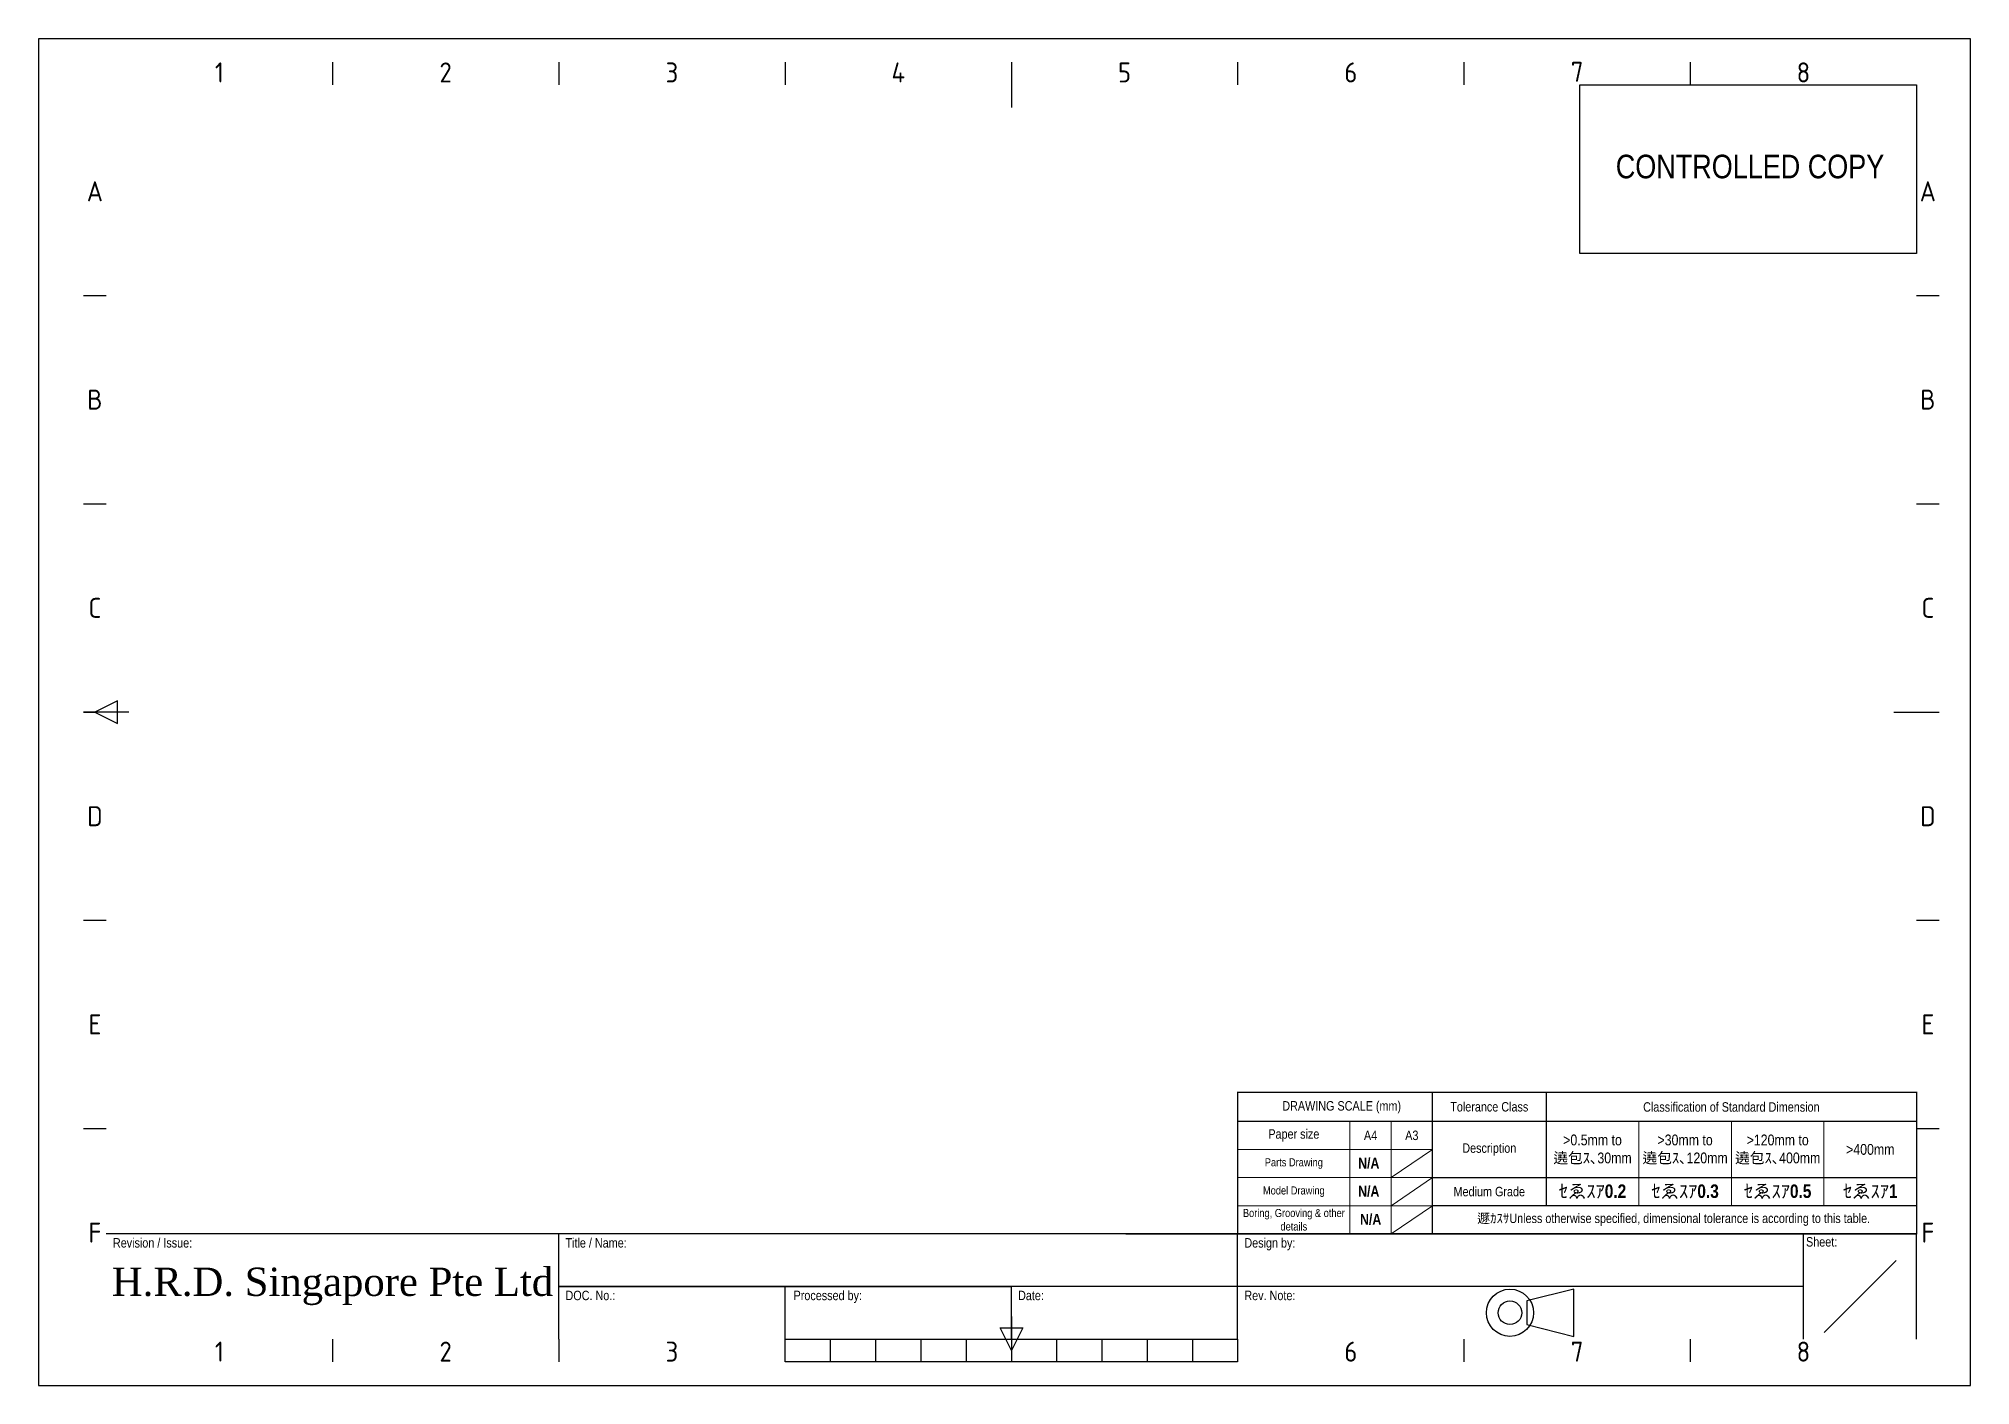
# Paper-space layout '2' of a CAD drawing. Header units: millimetres. Extents: x 1 to 288, y 1 to 201.
import ezdxf
from ezdxf.enums import TextEntityAlignment as Align

# ---------------------------------------------------------------- set-up
doc = ezdxf.new("R2010")
doc.units = ezdxf.units.MM
doc.header["$LTSCALE"] = 0.3
for name, color, linetype in [('1-MAIN', 7, 'Continuous'), ('4-DIMENSION', 1, 'Continuous'), ('5-LETTER', 7, 'Continuous')]:
    doc.layers.add(name, color=color, linetype=linetype)
doc.layers.add('3-ASSIST', color=3, linetype='Continuous', plot=False)
doc.layers.add('Stamp', color=7, linetype='Continuous', plot=False)
doc.styles.add('EJ', font='PAPYRUS_1.TTF')
doc.styles.add('HRD-50.0', font='ARIALN.TTF', dxfattribs={"height": 50})
doc.styles.add('ISO', font='ARIALN.TTF')
doc.styles.get("Standard").update_dxf_attribs({"font": 'ARIALN.TTF'})

# ---------------------------------------------------------------- blocks, each defined once
blk = doc.blocks.new('SCALE')
at = {"color": 1, "lineweight": 13}
for p, q in [((169.55, 44.21), (169.55, 23.34)), ((177.2, 38.99), (169.55, 33.77)), ((177.2, 33.77), (169.55, 28.55)), ((169.55, 23.34), (177.2, 28.52))]:
    blk.add_line(p, q, dxfattribs=at)
at = {"color": 1, "lineweight": 13, "const_width": 0.25}
for points in [[(141.06, 49.58), (177.2, 49.58), (177.2, 23.34), (141.06, 23.34)], [(141.06, 49.58), (177.2, 49.58), (177.2, 44.21), (141.06, 44.21)]]:
    blk.add_lwpolyline(points, close=True, dxfattribs=at)
at = {"color": 1, "lineweight": 13}
for points in [[(141.06, 44.21), (161.9, 44.21), (161.9, 38.99), (141.06, 38.99)], [(141.06, 44.21), (177.2, 44.21), (177.2, 38.99), (141.06, 38.99)], [(141.06, 44.21), (161.9, 44.21), (161.9, 23.34), (141.06, 23.34)], [(161.9, 23.34), (177.2, 23.34), (177.2, 44.21), (161.9, 44.21)], [(141.06, 38.99), (177.2, 38.99), (177.2, 33.77), (141.06, 33.77)], [(141.06, 33.77), (177.2, 33.77), (177.2, 28.55), (141.06, 28.55)], [(141.06, 28.55), (177.2, 28.55), (177.2, 23.34), (141.06, 23.34)]]:
    blk.add_lwpolyline(points, close=True, dxfattribs=at)
at = {"lineweight": 13, "width": 31.2741, "attachment_point": 5, "style": 'HRD-50.0'}
for s, insert, char_height in [('DRAWING SCALE (mm)', (160.36, 46.82), 1.75), ('Paper size', (151.48, 41.6), 1.75), ('A4', (165.72, 41.6), 1.75), ('A3', (173.38, 41.6), 1.75), ('Parts Drawing', (151.48, 36.38), 1.5), ('Model Drawing', (151.48, 31.16), 1.5), ('Boring, Grooving & other\\Pdetails', (151.48, 25.94), 1.5)]:
    blk.add_mtext(s, dxfattribs=dict(at, insert=insert, char_height=char_height))
blk = doc.blocks.new('TOLERANCE TABLE')
at = {"color": 1, "lineweight": 13}
for p, q in [((225.19, -14.56), (225.19, -10.26)), ((225.19, -14.56), (225.19, -27.08)), ((238.94, -14.56), (238.94, -27.08)), ((252.69, -14.56), (252.69, -27.08)), ((266.44, -14.56), (266.44, -27.08))]:
    blk.add_line(p, q, dxfattribs=at)
at = {"color": 1, "lineweight": 13, "const_width": 0.2}
for points in [[(208.29, -10.26), (280.19, -10.26), (280.19, -31.26), (208.29, -31.26)], [(208.29, -22.91), (280.19, -22.91), (280.19, -14.56), (208.29, -14.56)], [(208.29, -31.26), (280.19, -31.26), (280.19, -27.08), (208.29, -27.08)]]:
    blk.add_lwpolyline(points, close=True, dxfattribs=at)
at = {"color": 1, "lineweight": 13}
for points in [[(208.29, -14.56), (280.19, -14.56), (280.19, -10.26), (208.29, -10.26)], [(208.29, -27.08), (280.19, -27.08), (280.19, -22.91), (208.29, -22.91)]]:
    blk.add_lwpolyline(points, close=True, dxfattribs=at)
at = {"color": 1, "lineweight": 13, "const_width": 0.2}
blk.add_lwpolyline([(225.19, -27.08), (225.19, -10.26)], dxfattribs=at)
at = {"lineweight": 13, "char_height": 1.4, "attachment_point": 5, "style": 'ISO'}
for s, insert, width in [('Tolerance Class', (216.74, -12.41), 16.9033), ('Classification of Standard Dimension', (252.69, -12.44), 55), ('Description', (216.74, -18.74), 16.9033), ('Medium Grade', (216.74, -25), 16.9033), ('{\\fMS PGothic|b0|i0|c128|p17;遯ｶｽｻ}Unless otherwise specified, dimensional tolerance is according to this table.', (244.12, -29.17), 71.9838)]:
    blk.add_mtext(s, dxfattribs=dict(at, insert=insert, width=width))
at = {"lineweight": 13, "width": 13.75, "attachment_point": 5}
for s, insert, char_height in [('>0.5mm to \\P{\\fGulim|b0|i0|c129|p49;遶包ｽ､}30mm ', (232.07, -18.74), 1.6), ('>30mm to \\P{\\fGulim|b0|i0|c129|p49;遶包ｽ､}120mm ', (245.82, -18.74), 1.6), ('>120mm to \\P{\\fGulim|b0|i0|c129|p49;遶包ｽ､}400mm ', (259.57, -18.74), 1.6), ('>400mm', (273.32, -18.74), 1.6), ('{\\fArial Narrow|b1|i0|c0|p34;ｾゑｽｱ0.2}', (232.07, -25), 2), ('{\\fArial Narrow|b1|i0|c0|p34;ｾゑｽｱ0.3}', (245.82, -25), 2), ('{\\fArial Narrow|b1|i0|c0|p34;ｾゑｽｱ0.5}', (259.57, -25), 2), ('{\\fArial Narrow|b1|i0|c0|p34;ｾゑｽｱ1}', (273.32, -25), 2)]:
    blk.add_mtext(s, dxfattribs=dict(at, insert=insert, char_height=char_height))
blk = doc.blocks.new('hrd-frame')
at = {"color": 7}
blk.add_lwpolyline([(228, 14.28), (221, 12.53), (221, 9.03), (228, 7.28)], close=True, dxfattribs=at)
for radius in [3.5, 1.75]:
    blk.add_circle((218.5, 10.78), radius, dxfattribs=at)
at = {"layer": '1-MAIN', "color": 1}
blk.add_line((110.85, 6.87), (110.85, 14.69), dxfattribs=at)
at = {"layer": '3-ASSIST'}
blk.add_lwpolyline([(0, 199.92), (0, 0), (286.88, 0), (286.87, 199.9)], close=True, dxfattribs=at)
at = {"layer": '4-DIMENSION'}
for p, q in [((43.64, 196.41), (43.64, 193.05)), ((77.25, 196.41), (77.25, 193.05)), ((110.85, 196.41), (110.85, 193.05)), ((144.46, 196.41), (144.46, 193.05)), ((178.06, 196.41), (178.06, 193.05)), ((211.67, 196.41), (211.67, 193.05)), ((245.28, 196.41), (245.28, 193.05)), ((144.46, 193.05), (144.46, 189.69)), ((6.67, 161.8), (10.03, 161.8)), ((278.88, 161.8), (282.24, 161.8)), ((6.67, 130.88), (10.03, 130.88)), ((278.88, 130.88), (282.24, 130.88)), ((275.52, 99.96), (278.88, 99.96)), ((278.88, 99.96), (282.24, 99.96)), ((6.67, 69.05), (10.03, 69.05)), ((278.88, 69.05), (282.24, 69.05)), ((6.67, 38.13), (10.03, 38.13)), ((278.88, 38.13), (282.24, 38.13)), ((278.88, 22.5), (10.03, 22.5)), ((77.25, 6.87), (77.25, 22.5)), ((161.43, 22.5), (278.88, 22.5)), ((178.06, 6.87), (178.06, 22.5)), ((262.08, 6.87), (262.08, 22.5)), ((278.88, 6.87), (278.88, 22.5)), ((77.25, 14.69), (144.46, 14.69)), ((262.08, 14.69), (77.25, 14.69)), ((144.46, 6.87), (144.46, 14.69)), ((43.64, 6.87), (43.64, 3.51)), ((77.25, 6.87), (77.25, 3.51)), ((117.57, 6.87), (117.57, 3.51)), ((124.29, 6.87), (124.29, 3.51)), ((131.02, 6.87), (131.02, 3.51)), ((137.74, 6.87), (137.74, 3.51)), ((144.46, 6.87), (144.46, 3.51)), ((144.46, 6.87), (144.46, 3.51)), ((151.18, 6.87), (151.18, 3.51)), ((157.9, 6.87), (157.9, 3.51)), ((164.62, 6.87), (164.62, 3.51)), ((171.34, 6.87), (171.34, 3.51)), ((211.67, 6.87), (211.67, 3.51)), ((245.28, 6.87), (245.28, 3.51))]:
    blk.add_line(p, q, dxfattribs=at)
for points in [[(13.39, 99.96), (6.67, 99.96), (8.35, 99.96), (11.71, 98.28), (11.71, 101.64), (8.35, 99.96)], [(144.46, 10.24), (144.46, 5.19), (142.78, 8.56), (146.14, 8.56), (144.46, 5.19)]]:
    blk.add_lwpolyline(points, dxfattribs=at)
blk.add_lwpolyline([(110.85, 3.51), (110.85, 6.87), (178.06, 6.87), (178.06, 3.51)], close=True, dxfattribs=at)
at = {"layer": '5-LETTER'}
blk.add_line((265.17, 7.86), (275.85, 18.54), dxfattribs=at)
at = {"layer": 'Stamp', "color": 3}
blk.add_lwpolyline([(228.88, 193.05), (278.88, 193.05), (278.88, 168.05), (228.88, 168.05)], close=True, dxfattribs=at)
at = {"lineweight": 13, "xscale": 0.8000000000000682, "yscale": 0.8000000000000007, "zscale": 0.7999999999999998}
blk.add_blockref('SCALE', (65.22, 3.83), dxfattribs=at)
at = {"color": 5, "lineweight": 13}
blk.add_blockref('TOLERANCE TABLE', (-1.31, 53.76), dxfattribs=at)
at = {"insert": (262.47, 22.01), "char_height": 1.4, "width": 3.5749, "attachment_point": 1}
blk.add_mtext('{\\fAbadi MT Condensed Light|b0|i0|c0|p34;\\C5;Sheet:}', dxfattribs=at)
at = {"layer": '5-LETTER'}
for s, insert, char_height, attachment_point in [('{\\Fisocp.shx|c128;1}', (26.84, 194.91), 2.9696, 5), ('{\\Fisocp.shx|c128;2}', (60.44, 194.91), 2.9696, 5), ('{\\Fisocp.shx|c128;3}', (94.05, 194.91), 2.9696, 5), ('{\\Fisocp.shx|c128;4}', (127.66, 194.91), 2.9696, 5), ('{\\Fisocp.shx|c128;5}', (161.26, 194.91), 2.9696, 5), ('{\\Fisocp.shx|c128;6}', (194.87, 194.91), 2.9696, 5), ('{\\Fisocp.shx|c128;7}', (228.47, 195), 2.9696, 5), ('{\\Fisocp.shx|c128;8}', (262.08, 194.91), 2.9696, 5), ('{\\Fisocp.shx|c128;A}', (8.35, 177.26), 2.9696, 5), ('{\\Fisocp.shx|c128;A}', (280.56, 177.26), 2.9696, 5), ('{\\Fisocp.shx|c128;B}', (8.35, 146.34), 2.9696, 5), ('{\\Fisocp.shx|c128;B}', (280.56, 146.34), 2.9696, 5), ('{\\Fisocp.shx|c128;C}', (8.35, 115.42), 2.9696, 5), ('{\\Fisocp.shx|c128;C}', (280.56, 115.42), 2.9696, 5), ('{\\Fisocp.shx|c128;D}', (8.35, 84.5), 2.9696, 5), ('{\\Fisocp.shx|c128;D}', (280.56, 84.5), 2.9696, 5), ('{\\Fisocp.shx|c128;E}', (8.35, 53.59), 2.9696, 5), ('{\\Fisocp.shx|c128;E}', (280.56, 53.59), 2.9696, 5), ('{\\Fisocp.shx|c128;F}', (8.35, 22.67), 2.9696, 5), ('{\\Fisocp.shx|c128;F}', (280.56, 22.67), 2.9696, 5), ('Revision / Issue:', (11.03, 21.86), 1.4, 1), ('{\\fAbadi MT Condensed Light|b0|i0|c0|p34;Title / Name:}', (78.24, 21.86), 1.4, 1), ('{\\fAbadi MT Condensed Light|b0|i0|c0|p34;Design by:}', (179.06, 21.86), 1.4, 1), ('{\\fRomantic|b0|i0|c2|p2;\\H1.4x;H.R.D. Singapore Pte Ltd}', (43.64, 14.69), 3, 5), ('{\\fAbadi MT Condensed Light|b0|i0|c0|p34;DOC. No.:}', (78.24, 14.05), 1.4, 1), ('{\\fAbadi MT Condensed Light|b0|i0|c0|p34;Processed by:}', (112.11, 14.05), 1.4, 1), ('{\\fAbadi MT Condensed Light|b0|i0|c0|p34;Date:}', (145.45, 14.05), 1.4, 1), ('{\\fAbadi MT Condensed Light|b0|i0|c0|p34;Rev. Note:}', (179.06, 14.05), 1.4, 1), ('{\\Fisocp.shx|c128;1}', (26.84, 5.01), 2.9696, 5), ('{\\Fisocp.shx|c128;2}', (60.44, 5.01), 2.9696, 5), ('{\\Fisocp.shx|c128;3}', (94.05, 5.01), 2.9696, 5), ('{\\Fisocp.shx|c128;6}', (194.87, 5.01), 2.9696, 5), ('{\\Fisocp.shx|c128;7}', (228.47, 5.01), 2.9696, 5), ('{\\Fisocp.shx|c128;8}', (262.08, 5.01), 2.9696, 5)]:
    blk.add_mtext(s, dxfattribs=dict(at, insert=insert, char_height=char_height, attachment_point=attachment_point))
for tag, p in [('TITLE/NAME', (97.22, 16.39)), ('NO.', (264.91, 13.85))]:
    blk.add_attdef(tag, p, '', height=4.2, dxfattribs=at)
at = {"layer": '5-LETTER', "style": 'EJ'}
blk.add_attdef('APPBY', text='', height=3.5, dxfattribs=at).set_placement((230.11, 14.69), align=Align.BOTTOM_RIGHT)
at = {"layer": '5-LETTER'}
for tag, height, p in [('REV.NOTE', 2.3, (261.38, 10.62)), ('TOTAL', 4.2, (275.73, 7.92)), ('DOC.NO.', 2.8, (110.54, 6.87)), ('DATE', 3.15, (177.36, 6.87)), ('REV.NOTE', 2.3, (261.38, 7.22))]:
    blk.add_attdef(tag, text='', height=height, dxfattribs=at).set_placement(p, align=Align.BOTTOM_RIGHT)
blk.add_attdef('NAME', text='', height=2.8, dxfattribs=at).set_placement((142.06, 8.05), align=Align.RIGHT)
at = {"layer": 'Stamp', "insert": (254.15, 180.92), "char_height": 3.5, "width": 49.9622, "attachment_point": 5}
blk.add_mtext('CONTROLLED COPY', dxfattribs=at)

psp = doc.layouts.new('2')

# ---------------------------------------------------------------- block references
psp.add_blockref('hrd-frame', (1.31, 1.29))

# ---------------------------------------------------------------- texts
at = {"color": 5, "lineweight": 13, "char_height": 1.6, "width": 7.4044, "attachment_point": 5, "style": 'ISO'}
for insert in [(198.84, 34.26), (198.84, 30.09), (199.12, 25.93)]:
    psp.add_mtext('{\\fArial Narrow|b1|i0|c0|p34;N/A}', dxfattribs=dict(at, insert=insert))

doc.saveas('drawing.dxf')
